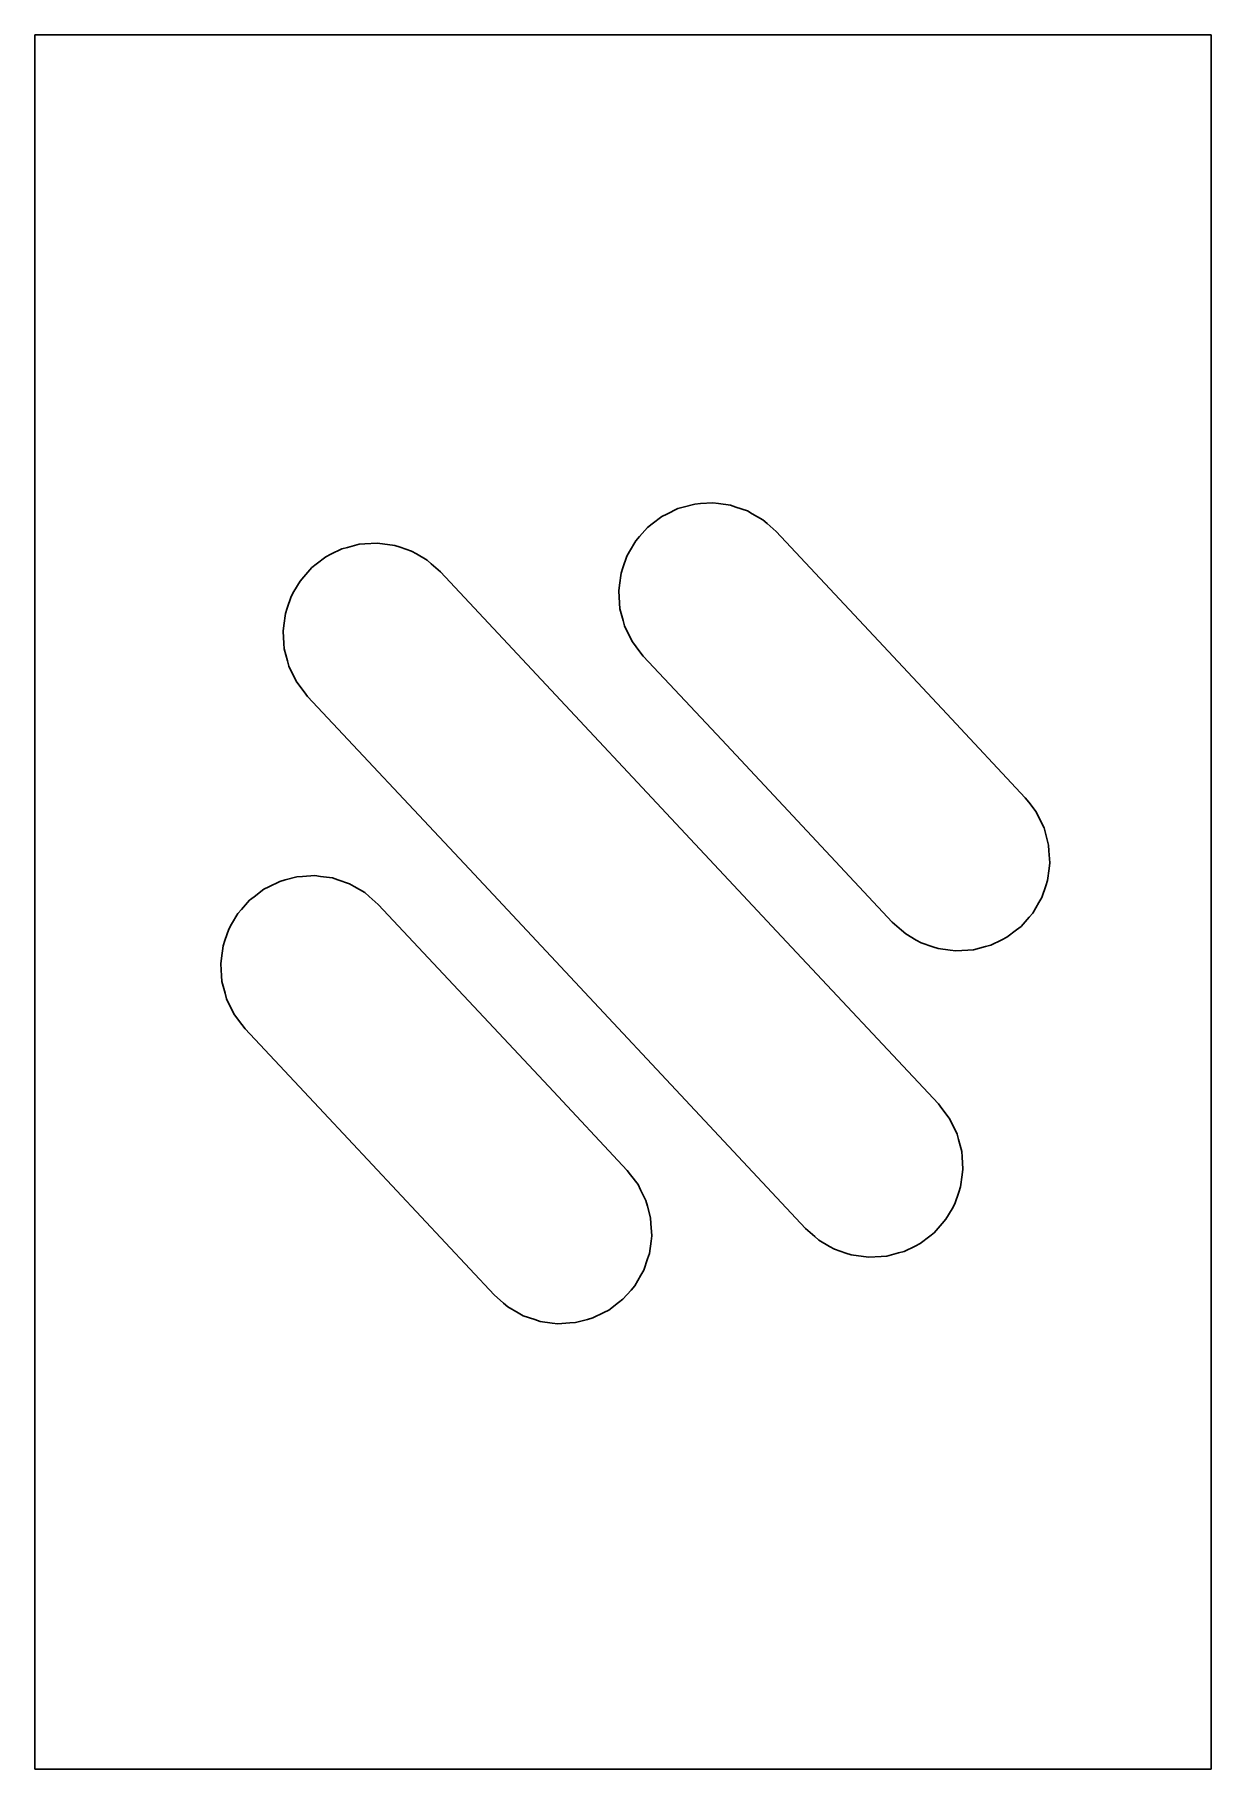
# Model space of a CAD drawing. Header units: metres. Extents: x -18.5 to 13.8, y -1.1 to 46.5.
import ezdxf

# ---------------------------------------------------------------- set-up
doc = ezdxf.new("R2010")
doc.units = ezdxf.units.M

msp = doc.modelspace()

# ---------------------------------------------------------------- linework, layer by layer
for p, q in [((-18.55, 45.297), (-18.55, 46.5)), ((-18.55, 46.5), (-17.739, 46.5)), ((-17.739, 46.5), (-15.924, 46.5)), ((-15.924, 46.5), (-14.813, 46.5)), ((-14.813, 46.5), (-14.761, 46.5)), ((-14.761, 46.5), (-14.691, 46.5)), ((-14.761, 46.5), (-14.761, 46.5)), ((-14.691, 46.5), (-14.609, 46.5)), ((-14.609, 46.5), (-14.519, 46.5)), ((-14.519, 46.5), (-14.43, 46.5)), ((-14.43, 46.5), (-14.352, 46.5)), ((-14.352, 46.5), (-14.291, 46.5)), ((-14.291, 46.5), (-14.253, 46.5)), ((-14.253, 46.5), (9.138, 46.5)), ((9.138, 46.5), (9.335, 46.5)), ((9.335, 46.5), (12.791, 46.5)), ((12.791, 46.5), (12.816, 46.5)), ((12.816, 46.5), (12.862, 46.5)), ((12.862, 46.5), (12.928, 46.5)), ((12.928, 46.5), (13.006, 46.5)), ((13.006, 46.5), (13.09, 46.5)), ((13.09, 46.5), (13.172, 46.5)), ((13.172, 46.5), (13.243, 46.5)), ((13.243, 46.5), (13.3, 46.5)), ((13.3, 46.5), (13.339, 46.5)), ((13.339, 46.5), (13.75, 46.5)), ((13.75, 46.5), (13.75, 45.404)), ((-18.55, 45.233), (-18.55, 45.297)), ((-18.55, 45.102), (-18.55, 45.233)), ((13.75, 45.404), (13.75, 44.713)), ((-18.55, 44.907), (-18.55, 45.102)), ((-18.55, 44.656), (-18.55, 44.907)), ((-18.55, 43.04), (-18.55, 44.656)), ((13.75, 44.713), (13.75, 35.23)), ((-18.55, 42.856), (-18.55, 43.04)), ((-18.55, 42.63), (-18.55, 42.856)), ((-18.55, 41.829), (-18.55, 42.63)), ((-18.55, 41.609), (-18.55, 41.829)), ((-18.55, 41.375), (-18.55, 41.609)), ((-18.55, 41.146), (-18.55, 41.375)), ((-18.55, 40.941), (-18.55, 41.146)), ((-18.55, 40.264), (-18.55, 40.941)), ((-18.55, 34.497), (-18.55, 40.264)), ((13.75, 35.23), (13.75, 0.714)), ((-18.55, 33.259), (-18.55, 34.497)), ((-1.337, 33.278), (-1.198, 33.346)), ((-1.198, 33.346), (-0.897, 33.494)), ((-0.897, 33.494), (-0.748, 33.534)), ((-0.748, 33.534), (-0.424, 33.621)), ((-0.424, 33.621), (-0.27, 33.631)), ((-0.27, 33.631), (0.065, 33.653)), ((0.065, 33.653), (0.218, 33.633)), ((0.218, 33.633), (0.551, 33.589)), ((0.551, 33.589), (0.697, 33.539)), ((0.697, 33.539), (1.015, 33.431)), ((1.015, 33.431), (1.149, 33.354)), ((1.149, 33.354), (1.44, 33.186)), ((-18.55, 29.739), (-18.55, 33.259)), ((-1.947, 32.727), (-1.725, 32.98)), ((-1.725, 32.98), (-1.603, 33.073)), ((-1.603, 33.073), (-1.337, 33.278)), ((1.44, 33.186), (1.556, 33.085)), ((1.556, 33.085), (1.808, 32.863)), ((1.808, 32.863), (6.49, 27.862)), ((-10.115, 32.39), (-10.416, 32.241)), ((-9.966, 32.43), (-10.115, 32.39)), ((-9.641, 32.517), (-9.966, 32.43)), ((-9.487, 32.527), (-9.641, 32.517)), ((-9.152, 32.549), (-9.487, 32.527)), ((-8.999, 32.528), (-9.152, 32.549)), ((-8.666, 32.485), (-8.999, 32.528)), ((-8.52, 32.435), (-8.666, 32.485)), ((-8.202, 32.327), (-8.52, 32.435)), ((-2.217, 32.32), (-2.049, 32.611)), ((-2.049, 32.611), (-1.947, 32.727)), ((-10.821, 31.969), (-10.943, 31.875)), ((-10.554, 32.173), (-10.821, 31.969)), ((-10.416, 32.241), (-10.554, 32.173)), ((-8.069, 32.25), (-8.202, 32.327)), ((-7.778, 32.082), (-8.069, 32.25)), ((-7.662, 31.98), (-7.778, 32.082)), ((-7.409, 31.759), (-7.662, 31.98)), ((-2.402, 31.869), (-2.294, 32.187)), ((-2.294, 32.187), (-2.217, 32.32)), ((-11.266, 31.507), (-11.434, 31.216)), ((-11.165, 31.623), (-11.266, 31.507)), ((-10.943, 31.875), (-11.165, 31.623)), ((1.955, 21.757), (-7.409, 31.759)), ((-2.495, 31.39), (-2.451, 31.723)), ((-2.451, 31.723), (-2.402, 31.869)), ((-11.511, 31.082), (-11.619, 30.764)), ((-11.434, 31.216), (-11.511, 31.082)), ((-2.515, 31.237), (-2.495, 31.39)), ((-2.494, 30.902), (-2.515, 31.237)), ((-11.669, 30.618), (-11.713, 30.285)), ((-11.619, 30.764), (-11.669, 30.618)), ((-2.484, 30.748), (-2.494, 30.902)), ((-2.397, 30.423), (-2.484, 30.748)), ((-11.713, 30.285), (-11.733, 30.132)), ((-11.733, 30.132), (-11.711, 29.797)), ((-2.357, 30.274), (-2.397, 30.423)), ((-2.208, 29.973), (-2.357, 30.274)), ((-18.55, 13.92), (-18.55, 29.739)), ((-11.711, 29.797), (-11.701, 29.643)), ((-11.701, 29.643), (-11.614, 29.319)), ((-2.14, 29.835), (-2.208, 29.973)), ((-1.936, 29.568), (-2.14, 29.835)), ((-2.14, 29.835), (-2.14, 29.835)), ((-1.842, 29.446), (-1.936, 29.568)), ((-11.614, 29.319), (-11.574, 29.17)), ((-11.574, 29.17), (-11.426, 28.869)), ((0.311, 27.147), (-1.842, 29.446)), ((-11.426, 28.869), (-11.358, 28.73)), ((-11.358, 28.73), (-11.153, 28.464)), ((-11.153, 28.464), (-11.059, 28.341)), ((-11.059, 28.341), (-6.755, 23.743)), ((6.49, 27.862), (8.643, 25.563)), ((4.993, 22.146), (0.311, 27.147)), ((8.643, 25.563), (8.737, 25.441)), ((8.737, 25.441), (8.941, 25.174)), ((8.941, 25.174), (9.009, 25.036)), ((9.009, 25.036), (9.158, 24.735)), ((9.158, 24.735), (9.197, 24.586)), ((9.197, 24.586), (9.284, 24.261)), ((9.284, 24.261), (9.294, 24.107)), ((9.294, 24.107), (9.316, 23.772)), ((-11.35, 23.392), (-11.674, 23.305)), ((-11.196, 23.402), (-11.35, 23.392)), ((-10.861, 23.424), (-11.196, 23.402)), ((-10.708, 23.403), (-10.861, 23.424)), ((-10.375, 23.36), (-10.708, 23.403)), ((-10.229, 23.31), (-10.375, 23.36)), ((-6.755, 23.743), (2.609, 13.741)), ((9.296, 23.619), (9.252, 23.286)), ((9.316, 23.772), (9.296, 23.619)), ((-12.263, 23.048), (-12.529, 22.844)), ((-12.124, 23.117), (-12.263, 23.048)), ((-11.823, 23.265), (-12.124, 23.117)), ((-11.674, 23.305), (-11.823, 23.265)), ((-9.911, 23.202), (-10.229, 23.31)), ((-9.777, 23.125), (-9.911, 23.202)), ((-9.487, 22.957), (-9.777, 23.125)), ((-9.37, 22.855), (-9.487, 22.957)), ((-9.118, 22.634), (-9.37, 22.855)), ((9.203, 23.14), (9.095, 22.822)), ((9.252, 23.286), (9.203, 23.14)), ((-12.975, 22.382), (-13.143, 22.091)), ((-12.873, 22.498), (-12.975, 22.382)), ((-12.652, 22.75), (-12.873, 22.498)), ((-12.529, 22.844), (-12.652, 22.75)), ((-4.436, 17.633), (-9.118, 22.634)), ((8.849, 22.398), (8.748, 22.282)), ((9.017, 22.689), (8.849, 22.398)), ((9.095, 22.822), (9.017, 22.689)), ((-13.22, 21.957), (-13.328, 21.639)), ((-13.143, 22.091), (-13.22, 21.957)), ((5.245, 21.924), (4.993, 22.146)), ((5.361, 21.823), (5.245, 21.924)), ((8.404, 21.936), (8.137, 21.731)), ((8.526, 22.03), (8.404, 21.936)), ((8.748, 22.282), (8.526, 22.03)), ((-13.378, 21.493), (-13.422, 21.16)), ((-13.328, 21.639), (-13.378, 21.493)), ((6.259, 17.159), (1.955, 21.757)), ((5.652, 21.655), (5.361, 21.823)), ((5.785, 21.578), (5.652, 21.655)), ((6.103, 21.47), (5.785, 21.578)), ((6.249, 21.42), (6.103, 21.47)), ((7.549, 21.475), (7.224, 21.388)), ((7.698, 21.515), (7.549, 21.475)), ((7.999, 21.663), (7.698, 21.515)), ((8.137, 21.731), (7.999, 21.663)), ((-13.422, 21.16), (-13.442, 21.007)), ((-13.442, 21.007), (-13.42, 20.672)), ((6.582, 21.376), (6.249, 21.42)), ((6.735, 21.356), (6.582, 21.376)), ((7.07, 21.378), (6.735, 21.356)), ((7.224, 21.388), (7.07, 21.378)), ((-13.42, 20.672), (-13.41, 20.518)), ((-13.41, 20.518), (-13.323, 20.194)), ((-13.323, 20.194), (-13.283, 20.045)), ((-13.283, 20.045), (-13.135, 19.744)), ((-13.135, 19.744), (-13.066, 19.605)), ((-13.066, 19.605), (-12.862, 19.339)), ((-12.862, 19.339), (-12.768, 19.216)), ((-12.768, 19.216), (-10.616, 16.917)), ((-2.284, 15.334), (-4.436, 17.633)), ((6.353, 17.036), (6.259, 17.159)), ((-10.616, 16.917), (-5.934, 11.916)), ((6.558, 16.77), (6.353, 17.036)), ((6.626, 16.631), (6.558, 16.77)), ((6.774, 16.33), (6.626, 16.631)), ((6.814, 16.181), (6.774, 16.33)), ((6.901, 15.857), (6.814, 16.181)), ((6.911, 15.703), (6.901, 15.857)), ((-2.19, 15.211), (-2.284, 15.334)), ((6.933, 15.368), (6.911, 15.703)), ((6.913, 15.215), (6.933, 15.368)), ((-1.985, 14.945), (-2.19, 15.211)), ((-1.917, 14.806), (-1.985, 14.945)), ((-1.769, 14.505), (-1.917, 14.806)), ((6.819, 14.736), (6.869, 14.882)), ((6.869, 14.882), (6.913, 15.215)), ((-1.729, 14.356), (-1.769, 14.505)), ((-1.642, 14.032), (-1.729, 14.356)), ((6.466, 13.993), (6.634, 14.284)), ((6.634, 14.284), (6.711, 14.418)), ((6.711, 14.418), (6.819, 14.736)), ((-18.55, 9.807), (-18.55, 13.92)), ((-1.632, 13.878), (-1.642, 14.032)), ((-1.61, 13.543), (-1.632, 13.878)), ((6.143, 13.625), (6.365, 13.877)), ((6.365, 13.877), (6.466, 13.993)), ((-1.674, 13.057), (-1.63, 13.39)), ((-1.63, 13.39), (-1.61, 13.543)), ((2.609, 13.741), (2.862, 13.52)), ((2.862, 13.52), (2.978, 13.418)), ((2.978, 13.418), (3.269, 13.25)), ((5.754, 13.327), (6.021, 13.531)), ((6.021, 13.531), (6.143, 13.625)), ((-1.832, 12.593), (-1.724, 12.911)), ((-1.724, 12.911), (-1.674, 13.057)), ((3.269, 13.25), (3.402, 13.173)), ((3.402, 13.173), (3.72, 13.065)), ((3.402, 13.173), (3.402, 13.173)), ((3.72, 13.065), (3.866, 13.015)), ((3.866, 13.015), (4.199, 12.972)), ((4.199, 12.972), (4.352, 12.951)), ((4.352, 12.951), (4.687, 12.973)), ((4.687, 12.973), (4.841, 12.983)), ((4.841, 12.983), (5.166, 13.07)), ((5.166, 13.07), (5.315, 13.11)), ((5.315, 13.11), (5.616, 13.259)), ((5.616, 13.259), (5.754, 13.327)), ((-2.077, 12.168), (-1.909, 12.459)), ((-1.909, 12.459), (-1.832, 12.593)), ((-5.934, 11.916), (-5.681, 11.695)), ((-2.4, 11.8), (-2.179, 12.052)), ((-2.179, 12.052), (-2.077, 12.168)), ((-5.681, 11.695), (-5.565, 11.593)), ((-5.565, 11.593), (-5.274, 11.425)), ((-5.274, 11.425), (-5.141, 11.348)), ((-3.228, 11.285), (-2.927, 11.434)), ((-2.927, 11.434), (-2.789, 11.502)), ((-2.789, 11.502), (-2.522, 11.706)), ((-2.522, 11.706), (-2.4, 11.8)), ((-5.141, 11.348), (-4.823, 11.24)), ((-4.823, 11.24), (-4.677, 11.19)), ((-4.823, 11.24), (-4.823, 11.24)), ((-4.677, 11.19), (-4.344, 11.147)), ((-4.344, 11.147), (-4.191, 11.126)), ((-4.191, 11.126), (-3.856, 11.148)), ((-3.856, 11.148), (-3.702, 11.158)), ((-3.702, 11.158), (-3.378, 11.245)), ((-3.378, 11.245), (-3.228, 11.285)), ((-18.55, 5.79), (-18.55, 9.807)), ((-18.55, 4.055), (-18.55, 5.79)), ((-18.55, 3.848), (-18.55, 4.055)), ((-18.55, 3.064), (-18.55, 3.848)), ((-18.55, 2.852), (-18.55, 3.064)), ((-18.55, 2.686), (-18.55, 2.852)), ((-18.55, 1.059), (-18.55, 2.686)), ((-18.55, 0.826), (-18.55, 1.059)), ((-18.55, 0.652), (-18.55, 0.826)), ((-18.55, 0.544), (-18.55, 0.652)), ((-18.55, -0.464), (-18.55, 0.544)), ((13.75, 0.714), (13.75, 0.018)), ((13.75, 0.018), (13.75, -1.1)), ((-18.55, -0.527), (-18.55, -0.464)), ((-18.55, -0.548), (-18.55, -0.527)), ((-18.55, -1.1), (-18.55, -0.548)), ((-15.924, -1.1), (-18.55, -1.1)), ((-14.813, -1.1), (-15.924, -1.1)), ((-14.761, -1.1), (-14.813, -1.1)), ((-14.691, -1.1), (-14.761, -1.1)), ((-14.609, -1.1), (-14.691, -1.1)), ((-14.519, -1.1), (-14.609, -1.1)), ((-14.43, -1.1), (-14.519, -1.1)), ((-14.352, -1.1), (-14.43, -1.1)), ((-14.291, -1.1), (-14.352, -1.1)), ((-14.253, -1.1), (-14.291, -1.1)), ((9.138, -1.1), (-14.253, -1.1)), ((9.335, -1.1), (9.138, -1.1)), ((12.791, -1.1), (9.335, -1.1)), ((12.816, -1.1), (12.791, -1.1)), ((12.862, -1.1), (12.816, -1.1)), ((12.928, -1.1), (12.862, -1.1)), ((13.006, -1.1), (12.928, -1.1)), ((13.09, -1.1), (13.006, -1.1)), ((13.172, -1.1), (13.09, -1.1)), ((13.243, -1.1), (13.172, -1.1)), ((13.3, -1.1), (13.243, -1.1)), ((13.339, -1.1), (13.3, -1.1)), ((13.75, -1.1), (13.339, -1.1))]:
    msp.add_line(p, q)

doc.saveas('drawing.dxf')
